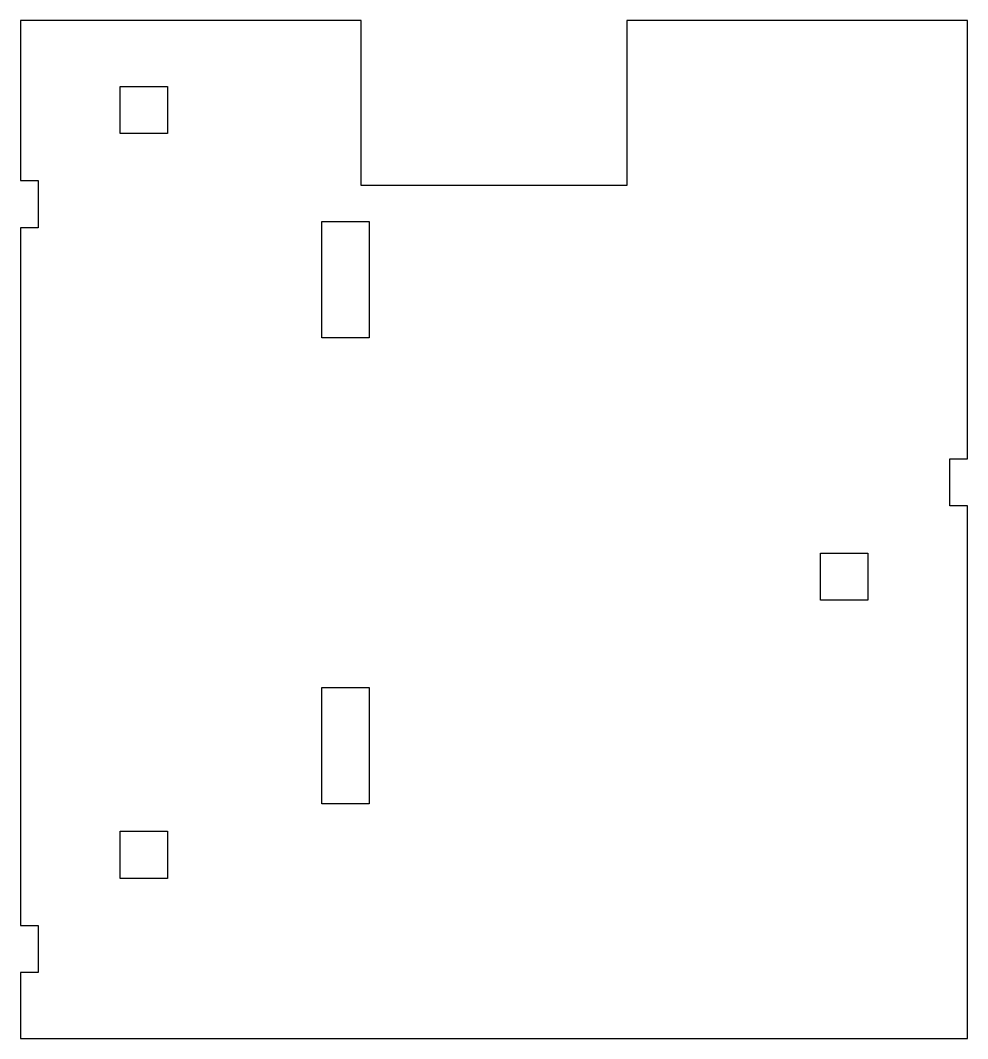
# Model space of a CAD drawing. Extents: x 0 to 201, y 0 to 216.
import ezdxf

# ---------------------------------------------------------------- set-up
doc = ezdxf.new("R2010")
doc.units = 0
doc.layers.get('0').update_dxf_attribs({"linetype": 'CONTINUOUS'})

msp = doc.modelspace()

# ---------------------------------------------------------------- linework, layer by layer
at = {"color": 7}
for points in [[(197.341109, 113.14111), (197.341109, 123.141119), (201.14111, 123.141119), (201.14111, 216.141119), (128.801111, 216.141119), (128.801111, 181.141118), (72.48111, 181.141118), (72.48111, 216.141119), (0.141111, 216.141119), (0.141111, 182.141119), (3.941112, 182.141119), (3.941112, 172.141119), (0.141111, 172.141119), (0.141111, 24.141119), (3.941112, 24.141119), (3.941112, 14.141111), (0.141111, 14.141111), (0.141111, 0.141111), (201.14111, 0.141111), (201.14111, 113.14111), (197.341109, 113.14111)], [(31.341111, 202.141119), (31.341111, 192.141119), (21.341111, 192.141119), (21.341111, 202.141119), (31.341111, 202.141119)], [(74.13111, 173.465718), (74.13111, 148.81652), (64.131111, 148.81652), (64.131111, 173.465718), (74.13111, 173.465718)], [(179.94111, 103.14113), (179.94111, 93.141122), (169.94111, 93.141122), (169.94111, 103.14113), (179.94111, 103.14113)], [(74.13111, 74.615717), (74.13111, 49.966513), (64.131111, 49.966513), (64.131111, 74.615717), (74.13111, 74.615717)], [(21.341111, 44.141107), (31.341111, 44.141107), (31.341111, 34.141127), (21.341111, 34.141127), (21.341111, 44.141107)]]:
    msp.add_lwpolyline(points, close=True, dxfattribs=at)

doc.saveas('drawing.dxf')
